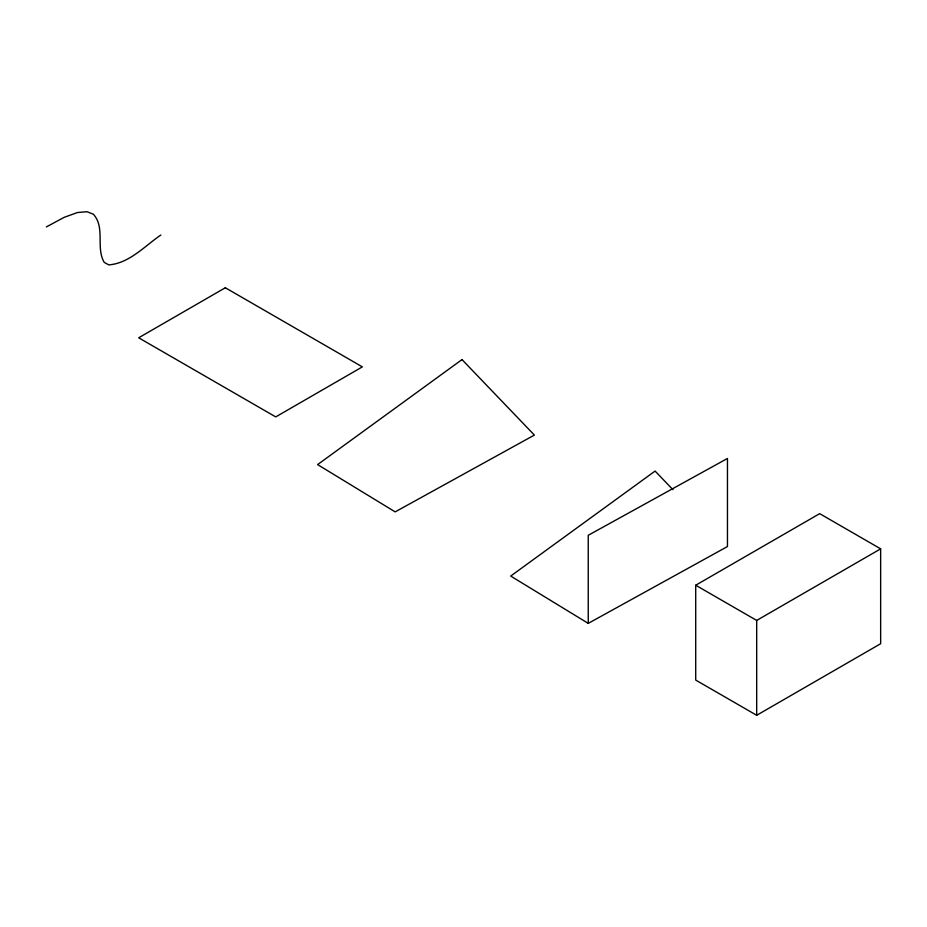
<?xml version="1.0" encoding="UTF-8"?>
<svg xmlns="http://www.w3.org/2000/svg" width="927" height="927" viewBox="0 0 927 927"><rect width="100%" height="100%" fill="white"/><g stroke="black" fill="none" stroke-linecap="round" stroke-linejoin="round"><path stroke-width="1.39" d="M160.858 234.995C144.658 246.095 129.456 263.233 108.807 264.902L104.218 262.376C95.574 247.671 105.516 227.451 93.337 214.195L86.976 211.715L77.462 212.526L64.137 217.358L46.35 226.93M695.713 585.227L819.677 513.651L880.65 548.854L880.65 643.72L756.687 715.285L695.713 680.082L695.713 585.227L756.687 620.43L880.65 548.854M588.251 623.373L727.463 546.548L727.463 458.459L588.251 535.285L588.251 623.373L510.696 576.061L655.088 471.067L672.932 489.676M756.687 620.43L756.687 715.285M462.005 359.595L317.613 464.589L395.169 511.889L534.381 435.076L462.005 359.595M225.331 287.752L138.679 337.787L275.725 416.907L362.364 366.872L225.331 287.752"/></g></svg>
